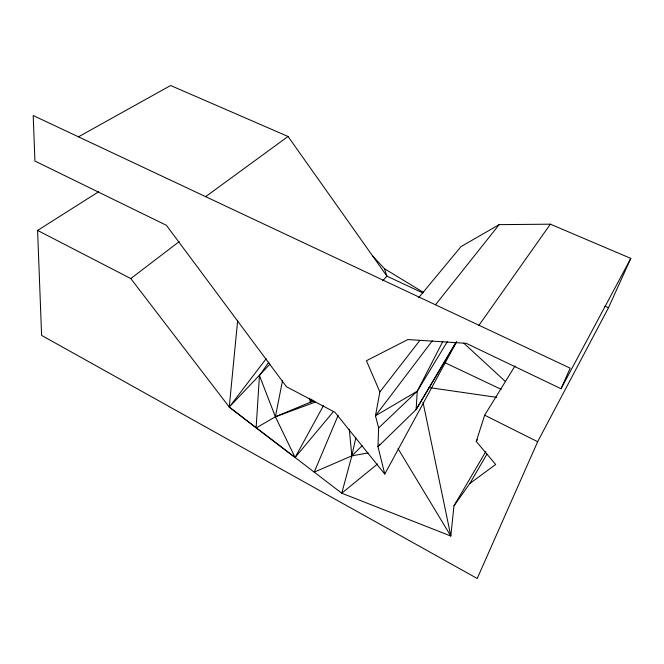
<?xml version="1.0" encoding="UTF-8"?>
<svg xmlns="http://www.w3.org/2000/svg" width="664" height="664" viewBox="0 0 664 664"><rect width="100%" height="100%" fill="white"/><g stroke="black" fill="none" stroke-linecap="round" stroke-linejoin="round"><path stroke-width="1" d="M419.88 340.383L379.874 391.934L375.484 415.78L378.638 427.931L377.974 446.723L384.78 474.071L456.533 341.943M418.677 297.679L461.024 246.601L499.154 224.639L550.365 224.183L630.8 258.387L608.49 307.756L537.649 441.709L477.217 578.485L41.6 335.386L37.591 230.441L130.8 278.565L229.254 407.065L256.121 427.873L259.45 375.575L268.878 362.038M442.838 341.429L417.282 391.187L416.112 409.572L377.974 446.723L379.816 444.241M237.671 320.33L229.254 407.065L341.761 493.211L450.814 536.039L453.969 505.835L485.799 451.586M310.802 399.072L310.486 402.152L275.394 416.768L256.37 427.832M282.549 380.48L275.394 416.768L295.106 457.488L333.536 411.481M355.813 437.742L351.845 455.853L341.761 493.211L377.567 463.953M453.969 505.835L469.838 483.492L495.668 464.468L476.262 441.485L484.67 415.191L515.023 365.93M311.599 399.272L310.486 402.152L314.363 401.106M338.15 415.34L314.221 472.129L351.845 455.853L368.063 452.956M379.874 391.934L366.42 360.735L407.87 339.553L466.228 343.321L561.055 388.731L570.152 368.163L33.2 115.528L34.935 161.053L166.407 225.295L286.491 386.747L334.922 412.253L384.78 474.071M561.055 388.731L630.8 258.387M323.468 405.629L295.106 457.488L256.121 427.873M469.838 483.492L487.036 454.01M456.01 342.342L416.112 409.572L456.392 341.86M378.638 427.931L417.282 391.187L447.287 341.694M476.262 441.485L477.333 439.717M478.761 325.576L550.365 224.183M432.314 340.781L375.484 415.78L417.282 391.187M266.164 358.743L229.254 407.065L269.899 364.196M435.509 304.759L499.154 224.639M382.754 280.706L386.913 276.133L384.489 268.737L372.413 255.657M362.179 445.66L351.845 455.853L349.281 429.201M312.769 400.068L310.486 402.152L309.167 398.284M130.8 278.565L179.214 241.613M205.558 196.702L288.035 136.469L386.913 276.133L423.026 293.048M37.591 230.441L98.662 191.738M78.36 136.884L170.631 85.515L288.035 136.469M315.292 402.093L275.394 416.768L259.45 375.575M428.919 387.544L496.622 397.329M604.721 306.079L608.49 307.756M444.091 362.287L501.187 389.353M484.67 415.191L537.649 441.709M384.489 268.737L423.333 292.334M463.812 343.18L505.445 381.551M398.002 448.582L450.814 536.039L423.051 402.409"/></g></svg>
